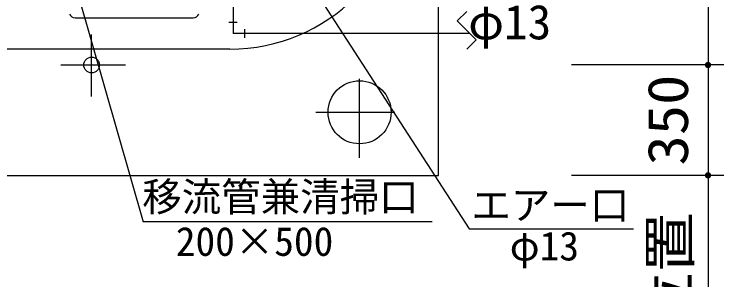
# Model space of a CAD drawing. Units: millimetres, scale not verified. Extents: x -14850 to 14850, y -10500 to 10500.
# Drawn here: x -9007 to -6756, y -560 to 282 of the extents above; entities that cross this region are included whole.
import ezdxf
from ezdxf.enums import TextEntityAlignment as Align

# ---------------------------------------------------------------- set-up
doc = ezdxf.new("R2010")
doc.units = ezdxf.units.MM
doc.header["$LTSCALE"] = 50
doc.linetypes.add('CHAIN1', pattern=[8, 5, -1, 1, -1])
for name, color, linetype, lineweight in [('0-0_機器', 3, 'Continuous', 25), ('0-1_空気管', 3, 'Continuous', 25), ('0-3_07', 3, 'Continuous', 25), ('0-4_製作', 5, 'Continuous', 25), ('0-5_文字', 5, 'Continuous', 25)]:
    doc.layers.add(name, color=color, linetype=linetype, lineweight=lineweight)
doc.styles.add('ＭＳ ゴシック', font='')
doc.styles.get('ＭＳ ゴシック').set_extended_font_data('MS Gothic')

msp = doc.modelspace()

# ---------------------------------------------------------------- linework, layer by layer
at = {"layer": '0-0_機器', "color": 2}
for p, q in [((-7661.65, -228.64), (-7661.65, 2271.36)), ((-10661.65, -228.64), (-7661.65, -228.64))]:
    msp.add_line(p, q, dxfattribs=at)
at = {"layer": '0-0_機器', "color": 2, "linetype": 'CHAIN1'}
for p, q in [((-7911.65, -172.6), (-7911.65, 123.41)), ((-8050.08, -28.64), (-7763.4, -28.64))]:
    msp.add_line(p, q, dxfattribs=at)
at = {"layer": '0-0_機器', "color": 2}
msp.add_circle((-7911.65, -28.64), 100, dxfattribs=at)
at = {"layer": '0-1_空気管'}
for p, q in [((-8925.2, 768.02), (-8598.43, -375.62)), ((-8814.29, 271.36), (-8439.01, 271.36)), ((-8323.65, 171.36), (-10092.56, 171.36)), ((-7681.73, -375.62), (-8598.43, -375.62)), ((-7564.26, -398.54), (-7043.14, -398.54))]:
    msp.add_line(p, q, dxfattribs=at)
at = {"layer": '0-1_空気管', "color": 6}
msp.add_line((-8313.15, 668.01), (-8313.15, 221.36), dxfattribs=at)
at = {"layer": '0-1_空気管'}
msp.add_lwpolyline([(-8180.25, 597.46), (-8291.12, 725.02), (-7564.26, -398.54)], dxfattribs=at)
for centre, radius, start, end in [((-8323.65, 733.36), 562, 270, 0), ((-8814.29, 291.36), 20, 206.56503, 270), ((-8439.01, 291.36), 20, 270, 333.43494)]:
    msp.add_arc(centre, radius, start, end, dxfattribs=at)
at = {"layer": '0-3_07', "color": 7}
for p, q in [((-7601.87, 261.14), (-7571.87, 291.14)), ((-7541.87, 201.14), (-7601.87, 261.14)), ((-7571.87, 171.14), (-7541.87, 201.14))]:
    msp.add_line(p, q, dxfattribs=at)
at = {"layer": '0-3_07', "color": 6}
for p, q in [((-8326.65, 257.36), (-8299.65, 257.36)), ((-8277.15, 234.86), (-8277.15, 207.86)), ((-7562.09, 221.36), (-8313.15, 221.36))]:
    msp.add_line(p, q, dxfattribs=at)
at = {"layer": '0-4_製作', "color": 2}
for p, q in [((-6806.45, 1921.36), (-6806.45, 121.36)), ((-6756.45, 121.36), (-7239.44, 121.36)), ((-6806.45, 121.36), (-6806.45, -228.64)), ((-6756.45, -228.64), (-7239.44, -228.64)), ((-6806.45, -228.64), (-6806.45, -1753.18))]:
    msp.add_line(p, q, dxfattribs=at)
at = {"layer": '0-4_製作'}
for points in [[(-6816.43, 121.99), (-6806.45, 121.36), (-6816.45, 121.36)], [(-6806.45, 121.36), (-6816.37, 120.11), (-6816.45, 121.36)], [(-6816.27, 123.24), (-6806.45, 121.36), (-6816.43, 121.99)], [(-6806.45, 121.36), (-6816.13, 118.88), (-6816.37, 120.11)], [(-6815.96, 124.45), (-6806.45, 121.36), (-6816.27, 123.24)], [(-6806.45, 121.36), (-6815.74, 117.68), (-6816.13, 118.88)], [(-6815.49, 125.62), (-6806.45, 121.36), (-6815.96, 124.45)], [(-6806.45, 121.36), (-6815.21, 116.55), (-6815.74, 117.68)], [(-6814.89, 126.72), (-6806.45, 121.36), (-6815.49, 125.62)], [(-6806.45, 121.36), (-6814.54, 115.48), (-6815.21, 116.55)], [(-6814.15, 127.74), (-6806.45, 121.36), (-6814.89, 126.72)], [(-6806.45, 121.36), (-6813.74, 114.52), (-6814.54, 115.48)], [(-6813.29, 128.65), (-6806.45, 121.36), (-6814.15, 127.74)], [(-6806.45, 121.36), (-6812.82, 113.66), (-6813.74, 114.52)], [(-6812.32, 129.45), (-6806.45, 121.36), (-6813.29, 128.65)], [(-6806.45, 121.36), (-6811.8, 112.92), (-6812.82, 113.66)], [(-6811.26, 130.13), (-6806.45, 121.36), (-6812.32, 129.45)], [(-6806.45, 121.36), (-6810.7, 112.31), (-6811.8, 112.92)], [(-6810.13, 130.66), (-6806.45, 121.36), (-6811.26, 130.13)], [(-6806.45, 121.36), (-6809.54, 111.85), (-6810.7, 112.31)], [(-6808.93, 131.05), (-6806.45, 121.36), (-6810.13, 130.66)], [(-6806.45, 121.36), (-6808.32, 111.54), (-6809.54, 111.85)], [(-6807.7, 131.28), (-6806.45, 121.36), (-6808.93, 131.05)], [(-6806.45, 121.36), (-6807.07, 111.38), (-6808.32, 111.54)], [(-6806.45, 131.36), (-6806.45, 121.36), (-6807.7, 131.28)], [(-6806.45, 121.36), (-6806.45, 111.36), (-6807.07, 111.38)], [(-6805.82, 131.34), (-6806.45, 121.36), (-6806.45, 131.36)], [(-6805.82, 131.34), (-6796.45, 121.36), (-6806.45, 121.36)], [(-6796.45, 121.36), (-6806.45, 111.36), (-6806.45, 121.36)], [(-6796.45, 121.36), (-6805.19, 111.44), (-6806.45, 111.36)], [(-6804.57, 131.19), (-6796.45, 121.36), (-6805.82, 131.34)], [(-6796.45, 121.36), (-6803.96, 111.68), (-6805.19, 111.44)], [(-6803.36, 130.87), (-6796.45, 121.36), (-6804.57, 131.19)], [(-6796.45, 121.36), (-6802.76, 112.06), (-6803.96, 111.68)], [(-6802.19, 130.41), (-6796.45, 121.36), (-6803.36, 130.87)], [(-6796.45, 121.36), (-6801.63, 112.6), (-6802.76, 112.06)], [(-6801.09, 129.81), (-6796.45, 121.36), (-6802.19, 130.41)], [(-6796.45, 121.36), (-6800.57, 113.27), (-6801.63, 112.6)], [(-6800.07, 129.07), (-6796.45, 121.36), (-6801.09, 129.81)], [(-6796.45, 121.36), (-6799.6, 114.07), (-6800.57, 113.27)], [(-6799.16, 128.21), (-6796.45, 121.36), (-6800.07, 129.07)], [(-6796.45, 121.36), (-6798.74, 114.99), (-6799.6, 114.07)], [(-6798.36, 127.24), (-6796.45, 121.36), (-6799.16, 128.21)], [(-6796.45, 121.36), (-6798, 116), (-6798.74, 114.99)], [(-6797.68, 126.18), (-6796.45, 121.36), (-6798.36, 127.24)], [(-6796.45, 121.36), (-6797.4, 117.1), (-6798, 116)], [(-6797.15, 125.04), (-6796.45, 121.36), (-6797.68, 126.18)], [(-6796.45, 121.36), (-6796.93, 118.27), (-6797.4, 117.1)], [(-6796.76, 123.85), (-6796.45, 121.36), (-6797.15, 125.04)], [(-6796.45, 121.36), (-6796.62, 119.49), (-6796.93, 118.27)], [(-6796.52, 122.62), (-6796.45, 121.36), (-6796.76, 123.85)], [(-6796.45, 121.36), (-6796.47, 120.73), (-6796.62, 119.49)], [(-6815.49, -224.38), (-6806.45, -228.64), (-6815.96, -225.55)], [(-6814.89, -223.28), (-6806.45, -228.64), (-6815.49, -224.38)], [(-6814.15, -222.26), (-6806.45, -228.64), (-6814.89, -223.28)], [(-6813.29, -221.35), (-6806.45, -228.64), (-6814.15, -222.26)], [(-6812.32, -220.55), (-6806.45, -228.64), (-6813.29, -221.35)], [(-6811.26, -219.87), (-6806.45, -228.64), (-6812.32, -220.55)], [(-6810.13, -219.34), (-6806.45, -228.64), (-6811.26, -219.87)], [(-6808.93, -218.95), (-6806.45, -228.64), (-6810.13, -219.34)], [(-6807.7, -218.72), (-6806.45, -228.64), (-6808.93, -218.95)], [(-6806.45, -218.64), (-6806.45, -228.64), (-6807.7, -218.72)], [(-6806.45, -218.64), (-6796.45, -228.64), (-6806.45, -228.64)], [(-6805.82, -218.66), (-6796.45, -228.64), (-6806.45, -218.64)], [(-6804.57, -218.81), (-6796.45, -228.64), (-6805.82, -218.66)], [(-6803.36, -219.13), (-6796.45, -228.64), (-6804.57, -218.81)], [(-6802.19, -219.59), (-6796.45, -228.64), (-6803.36, -219.13)], [(-6801.09, -220.19), (-6796.45, -228.64), (-6802.19, -219.59)], [(-6800.07, -220.93), (-6796.45, -228.64), (-6801.09, -220.19)], [(-6799.16, -221.79), (-6796.45, -228.64), (-6800.07, -220.93)], [(-6798.36, -222.76), (-6796.45, -228.64), (-6799.16, -221.79)], [(-6797.68, -223.82), (-6796.45, -228.64), (-6798.36, -222.76)], [(-6797.15, -224.96), (-6796.45, -228.64), (-6797.68, -223.82)], [(-6796.76, -226.15), (-6796.45, -228.64), (-6797.15, -224.96)], [(-6816.43, -228.01), (-6806.45, -228.64), (-6816.45, -228.64)], [(-6806.45, -228.64), (-6816.37, -229.89), (-6816.45, -228.64)], [(-6816.27, -226.76), (-6806.45, -228.64), (-6816.43, -228.01)], [(-6806.45, -228.64), (-6816.13, -231.12), (-6816.37, -229.89)], [(-6815.96, -225.55), (-6806.45, -228.64), (-6816.27, -226.76)], [(-6806.45, -228.64), (-6815.74, -232.32), (-6816.13, -231.12)], [(-6806.45, -228.64), (-6815.21, -233.46), (-6815.74, -232.32)], [(-6806.45, -228.64), (-6814.54, -234.52), (-6815.21, -233.46)], [(-6806.45, -228.64), (-6813.74, -235.48), (-6814.54, -234.52)], [(-6806.45, -228.64), (-6812.82, -236.34), (-6813.74, -235.48)], [(-6806.45, -228.64), (-6811.8, -237.08), (-6812.82, -236.34)], [(-6806.45, -228.64), (-6810.7, -237.69), (-6811.8, -237.08)], [(-6806.45, -228.64), (-6809.54, -238.15), (-6810.7, -237.69)], [(-6806.45, -228.64), (-6808.32, -238.46), (-6809.54, -238.15)], [(-6806.45, -228.64), (-6807.07, -238.62), (-6808.32, -238.46)], [(-6806.45, -228.64), (-6806.45, -238.64), (-6807.07, -238.62)], [(-6806.45, -228.64), (-6805.19, -238.56), (-6806.45, -238.64)], [(-6796.45, -228.64), (-6805.19, -238.56), (-6806.45, -228.64)], [(-6796.45, -228.64), (-6803.96, -238.32), (-6805.19, -238.56)], [(-6796.45, -228.64), (-6802.76, -237.94), (-6803.96, -238.32)], [(-6796.45, -228.64), (-6801.63, -237.4), (-6802.76, -237.94)], [(-6796.45, -228.64), (-6800.57, -236.73), (-6801.63, -237.4)], [(-6796.45, -228.64), (-6799.6, -235.93), (-6800.57, -236.73)], [(-6796.45, -228.64), (-6798.74, -235.01), (-6799.6, -235.93)], [(-6796.45, -228.64), (-6798, -234), (-6798.74, -235.01)], [(-6796.45, -228.64), (-6797.4, -232.9), (-6798, -234)], [(-6796.45, -228.64), (-6796.93, -231.73), (-6797.4, -232.9)], [(-6796.45, -228.64), (-6796.62, -230.51), (-6796.93, -231.73)], [(-6796.52, -227.38), (-6796.45, -228.64), (-6796.76, -226.15)], [(-6796.45, -228.64), (-6796.47, -229.27), (-6796.62, -230.51)]]:
    msp.add_solid(points, dxfattribs=at)
at = {"layer": '0-5_文字', "color": 7}
for p, q in [((-8761.65, 21.16), (-8761.65, 217.64)), ((-8858.98, 121.36), (-8653.83, 121.36))]:
    msp.add_line(p, q, dxfattribs=at)
msp.add_circle((-8761.65, 121.36), 25, dxfattribs=at)

# ---------------------------------------------------------------- texts
at = {"layer": '0-1_空気管', "color": 4, "style": 'ＭＳ ゴシック'}
for s, p in [('移流管兼清掃口', (-8601, -370.18)), ('\u3000エアー口\u3000', (-7682.17, -396.2)), ('200×500', (-8494.56, -511.5)), ('\u3000φ13', (-7560.7, -526.05))]:
    msp.add_text(s, height=91.79, dxfattribs=at).set_placement(p, align=Align.BOTTOM_LEFT)
at = {"layer": '0-3_07', "color": 4, "style": 'ＭＳ ゴシック'}
msp.add_text('φ13', height=110, dxfattribs=at).set_placement((-7567.15, 169.56), align=Align.BOTTOM_LEFT)
at = {"layer": '0-4_製作', "color": 4, "style": 'ＭＳ ゴシック', "width": 1.1}
for s, height, p in [('350', 128.4, (-6831.45, -197.39)), ('浮上防止具位置', 128.3, (-6825.59, -1692.58))]:
    msp.add_text(s, height=height, rotation=90, dxfattribs=at).set_placement(p, align=Align.BOTTOM_LEFT)

doc.saveas('drawing.dxf')
